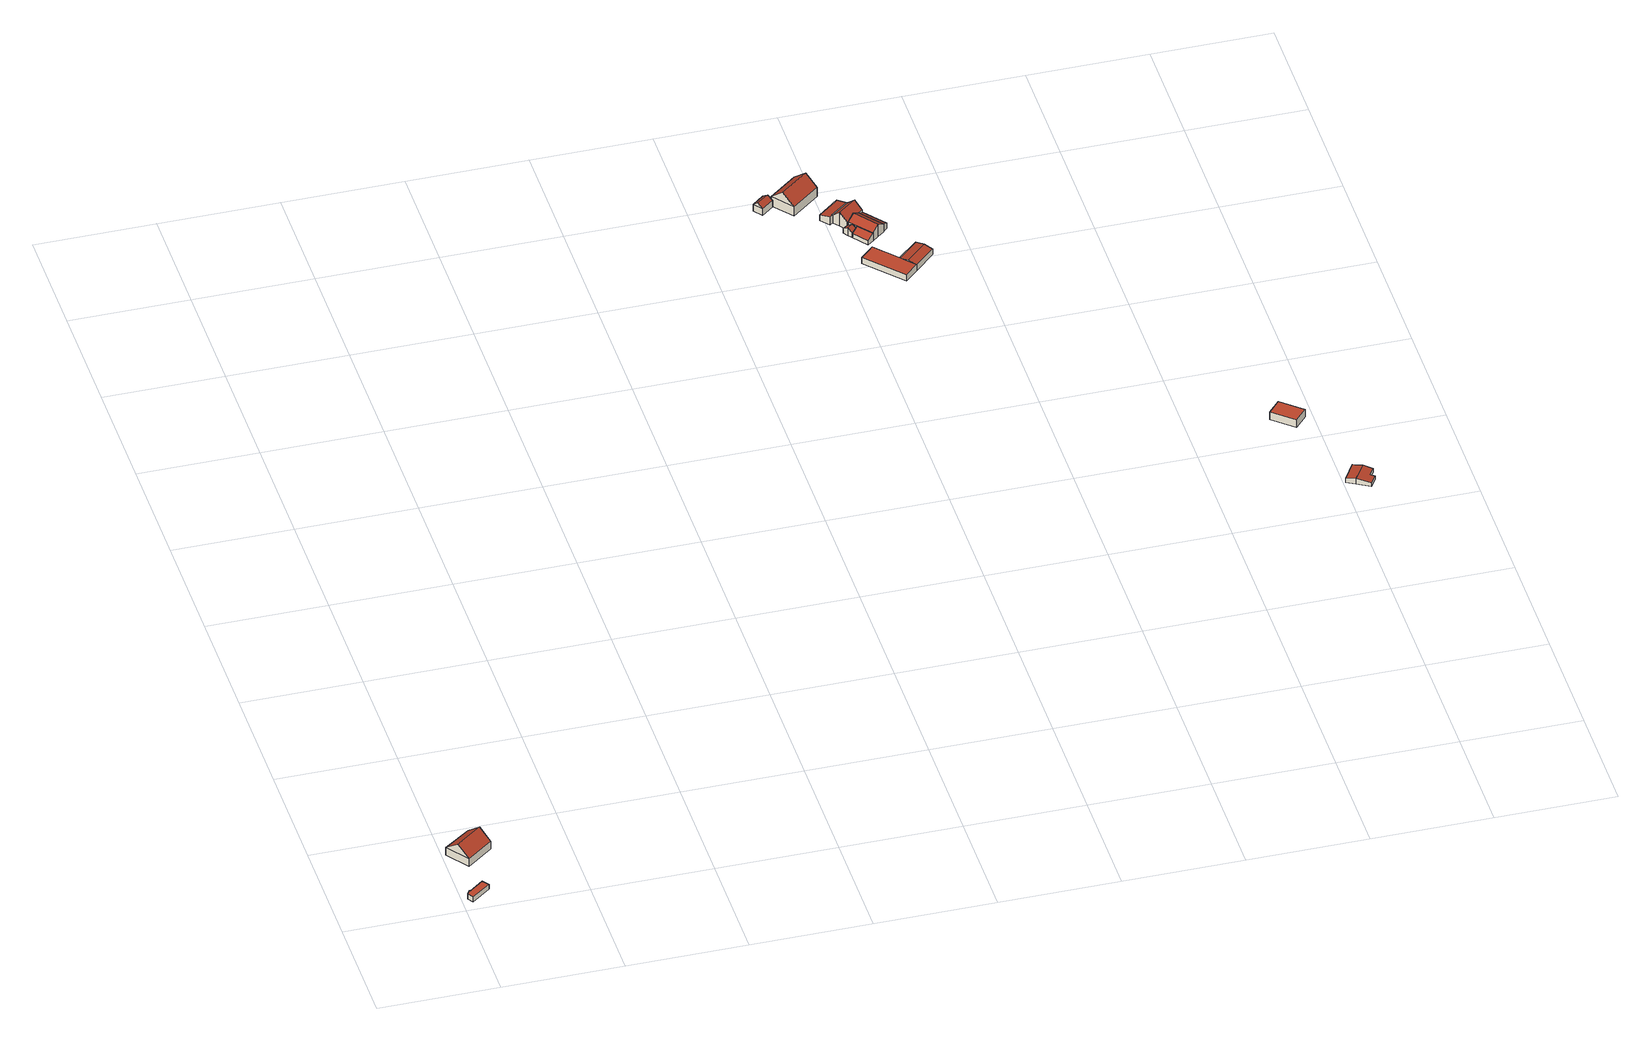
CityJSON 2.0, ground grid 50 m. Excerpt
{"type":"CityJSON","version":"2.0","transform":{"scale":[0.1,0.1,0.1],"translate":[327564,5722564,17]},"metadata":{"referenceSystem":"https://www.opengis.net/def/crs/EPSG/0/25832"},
"CityObjects":{
"building1":{"type":"Building","attributes":{"Geometrietyp2DReferenz":"3000","Gemeindeschluessel":"05170052","function":"51009_1610","roofType":"1000","measuredHeight":2.37},"geometry":[{"type":"Solid","lod":"2","boundaries":[[[[0,1,2,3]],[[4,5,1,0]],[[6,7,5,4]],[[8,9,7,6]],[[10,11,9,8]],[[3,2,11,10]],[[8,6,4,0,3,10]],[[1,5,7,9,11,2]]]],"semantics":{"surfaces":[{"type":"WallSurface"},{"type":"RoofSurface"},{"type":"GroundSurface"}],"values":[[0,0,0,0,0,0,1,2]]}}]},
"building2":{"type":"Building","attributes":{"Geometrietyp2DReferenz":"3000","Gemeindeschluessel":"05170052","function":"31001_1010","roofType":"3100","measuredHeight":8.06},"address":[{"country":"Germany","locality":"Xanten","thoroughfareNumber":"2","thoroughfareName":"Weseler Straße"}],"geometry":[{"type":"Solid","lod":"2","boundaries":[[[[12,13,14,15]],[[16,17,13,12]],[[18,19,17,16]],[[15,14,19,18]],[[12,20,16]],[[18,21,15]],[[15,21,20,12]],[[16,20,21,18]],[[13,17,19,14]]]],"semantics":{"surfaces":[{"type":"WallSurface"},{"type":"RoofSurface"},{"type":"GroundSurface"}],"values":[[0,0,0,0,0,0,1,1,2]]}}]},
"building3":{"type":"Building","attributes":{"Geometrietyp2DReferenz":"3000","Gemeindeschluessel":"05170052","function":"31001_2723","roofType":"3100","measuredHeight":4.91},"address":[{"country":"Germany","locality":"Xanten","thoroughfareNumber":"4","thoroughfareName":"Weseler Straße"}],"geometry":[{"type":"Solid","lod":"2","boundaries":[[[[22,23,24,25]],[[26,27,23,22]],[[28,29,27,26]],[[25,24,29,28]],[[22,30,26]],[[28,31,25]],[[25,31,30,22]],[[26,30,31,28]],[[23,27,29,24]]]],"semantics":{"surfaces":[{"type":"WallSurface"},{"type":"RoofSurface"},{"type":"GroundSurface"}],"values":[[0,0,0,0,0,0,1,1,2]]}}]},
"building4":{"type":"Building","attributes":{"Geometrietyp2DReferenz":"3000","Gemeindeschluessel":"05170052","function":"31001_1010","roofType":"3100","measuredHeight":9.18},"address":[{"country":"Germany","locality":"Xanten","thoroughfareNumber":"4","thoroughfareName":"Weseler Straße"}],"geometry":[{"type":"Solid","lod":"2","boundaries":[[[[32,33,34,35]],[[36,37,33,32]],[[38,39,37,36]],[[35,34,39,38]],[[32,40,36]],[[38,41,35]],[[35,41,40,32]],[[36,40,41,38]],[[33,37,39,34]]]],"semantics":{"surfaces":[{"type":"WallSurface"},{"type":"RoofSurface"},{"type":"GroundSurface"}],"values":[[0,0,0,0,0,0,1,1,2]]}}]},
"building5":{"type":"Building","attributes":{"Geometrietyp2DReferenz":"3000","Gemeindeschluessel":"05170052","function":"31001_2723","roofType":"3100","measuredHeight":3.6},"address":[{"country":"Germany","locality":"Xanten","thoroughfareNumber":"4","thoroughfareName":"Weseler Straße"}],"geometry":[{"type":"Solid","lod":"2","boundaries":[[[[42,43,44,45]],[[46,47,43,42]],[[48,49,47,46]],[[50,51,49,48]],[[52,53,51,50]],[[54,55,53,52]],[[56,57,55,54]],[[45,44,57,56]],[[50,48,46,42,45,52]],[[56,54,52,45]],[[43,47,49,51,53,55,57,44]]]],"semantics":{"surfaces":[{"type":"WallSurface"},{"type":"RoofSurface"},{"type":"GroundSurface"}],"values":[[0,0,0,0,0,0,0,0,1,1,2]]}}]},
"building6":{"type":"Building","attributes":{"Geometrietyp2DReferenz":"3000","Gemeindeschluessel":"05170052","function":"31001_2463","roofType":"2100","measuredHeight":3.86},"address":[{"country":"Germany","locality":"Xanten","thoroughfareNumber":"4","thoroughfareName":"Weseler Straße"}],"geometry":[{"type":"Solid","lod":"2","boundaries":[[[[58,59,60,61]],[[62,63,59,58]],[[64,65,63,62]],[[66,67,65,64]],[[68,69,67,66]],[[61,60,69,68]],[[66,64,62,58,61,68]],[[59,63,65,67,69,60]]]],"semantics":{"surfaces":[{"type":"WallSurface"},{"type":"RoofSurface"},{"type":"GroundSurface"}],"values":[[0,0,0,0,0,0,1,2]]}}]},
"building7":{"type":"Building","attributes":{"Geometrietyp2DReferenz":"3000","Gemeindeschluessel":"05170052","function":"51009_1610","roofType":"2100","measuredHeight":3.9},"geometry":[{"type":"Solid","lod":"2","boundaries":[[[[70,71,72,73]],[[74,75,71,70]],[[76,77,75,74]],[[73,72,77,76]],[[74,70,73,76]],[[71,75,77,72]]]],"semantics":{"surfaces":[{"type":"WallSurface"},{"type":"RoofSurface"},{"type":"GroundSurface"}],"values":[[0,0,0,0,1,2]]}}]},
"building8":{"type":"Building","attributes":{"Geometrietyp2DReferenz":"3000","Gemeindeschluessel":"05170052","function":"31001_2723","roofType":"3100","measuredHeight":6.83},"address":[{"country":"Germany","locality":"Xanten","thoroughfareNumber":"4","thoroughfareName":"Weseler Straße"}],"geometry":[{"type":"Solid","lod":"2","boundaries":[[[[78,79,80,81]],[[82,83,79,78]],[[84,85,83,82]],[[86,60,85,84]],[[87,69,60,86]],[[88,67,69,87]],[[89,90,67,88]],[[91,92,90,89]],[[93,94,92,91]],[[81,80,94,93]],[[82,78,81,93,91,89,84]],[[88,87,86,84,89]],[[79,83,85,60,69,67,90,92,94,80]]]],"semantics":{"surfaces":[{"type":"WallSurface"},{"type":"RoofSurface"},{"type":"GroundSurface"}],"values":[[0,0,0,0,0,0,0,0,0,0,1,1,2]]}}]},
"building9":{"type":"Building","attributes":{"Gemeindeschluessel":"05170052","Geometrietyp2DReferenz":"3000","function":"31001_2723"},"address":[{"country":"Germany","locality":"Xanten","thoroughfareNumber":"4","thoroughfareName":"Weseler Straße"}],"children":["building9-1","building9-2"]},
"building9-1":{"type":"BuildingPart","attributes":{"roofType":"1000","measuredHeight":3},"parents":["building9"],"geometry":[{"type":"MultiSurface","lod":"2","boundaries":[[[95,96,97,98]],[[99,100,96,95]],[[101,102,100,99]],[[95,98,101,99]],[[97,96,100,102]],[[101,103,104,105,102]],[[106,98,107]],[[97,105,104,107]],[[103,106,107,104]]],"semantics":{"surfaces":[{"type":"WallSurface"},{"type":"RoofSurface"},{"type":"GroundSurface"},{"type":"ClosureSurface"}],"values":[0,0,0,1,2,0,0,3,3]}}]},
"building9-2":{"type":"BuildingPart","attributes":{"roofType":"3100","measuredHeight":3.54},"parents":["building9"],"geometry":[{"type":"MultiSurface","lod":"2","boundaries":[[[108,109,105,104]],[[110,111,109,108]],[[107,97,111,110]],[[108,112,110]],[[104,113,112,108]],[[110,112,113,107]],[[109,111,97,105]],[[107,104,105,97]],[[103,106,113]],[[103,104,107,106]]],"semantics":{"surfaces":[{"type":"WallSurface"},{"type":"RoofSurface"},{"type":"GroundSurface"},{"type":"ClosureSurface"}],"values":[0,0,0,0,1,1,2,3,0,3]}}]},
"building10":{"type":"Building","attributes":{"Geometrietyp2DReferenz":"3000","Gemeindeschluessel":"05170052","function":"31001_2723","roofType":"3100","measuredHeight":5.8},"address":[{"country":"Germany","locality":"Xanten","thoroughfareNumber":"4","thoroughfareName":"Weseler Straße"}],"geometry":[{"type":"Solid","lod":"2","boundaries":[[[[114,51,55,115]],[[116,117,51,114]],[[118,119,117,116]],[[120,121,119,118]],[[122,123,121,120]],[[74,124,123,122]],[[115,55,124,74]],[[114,115,74,122,116]],[[120,118,116,122]],[[51,117,119,121,123,124,55]]]],"semantics":{"surfaces":[{"type":"WallSurface"},{"type":"RoofSurface"},{"type":"GroundSurface"}],"values":[[0,0,0,0,0,0,0,1,1,2]]}}]},
"building11":{"type":"Building","attributes":{"Geometrietyp2DReferenz":"3000","Gemeindeschluessel":"05170052","function":"51009_1610","roofType":"2100","measuredHeight":3.73},"geometry":[{"type":"Solid","lod":"2","boundaries":[[[[120,125,126,127]],[[118,94,125,120]],[[128,92,94,118]],[[127,126,92,128]],[[118,120,127,128]],[[125,94,92,126]]]],"semantics":{"surfaces":[{"type":"WallSurface"},{"type":"RoofSurface"},{"type":"GroundSurface"}],"values":[[0,0,0,0,1,2]]}}]},
"building12":{"type":"Building","attributes":{"Geometrietyp2DReferenz":"3000","Gemeindeschluessel":"05170052","function":"51009_1610","roofType":"1000","measuredHeight":3.8},"geometry":[{"type":"Solid","lod":"2","boundaries":[[[[129,130,131,132]],[[133,134,130,129]],[[135,136,134,133]],[[132,131,136,135]],[[133,129,132,135]],[[130,134,136,131]]]],"semantics":{"surfaces":[{"type":"WallSurface"},{"type":"RoofSurface"},{"type":"GroundSurface"}],"values":[[0,0,0,0,1,2]]}}]},
"building13":{"type":"Building","attributes":{"Geometrietyp2DReferenz":"3000","Gemeindeschluessel":"05170048","function":"51009_1610","roofType":"3100","measuredHeight":2.76},"geometry":[{"type":"Solid","lod":"2","boundaries":[[[[137,138,139,140]],[[141,142,138,137]],[[143,144,142,141]],[[145,146,144,143]],[[147,148,146,145]],[[149,150,148,147]],[[151,152,150,149]],[[140,139,152,151]],[[145,143,141,147]],[[137,140,151,149,147,141]],[[138,142,144,146,148,150,152,139]]]],"semantics":{"surfaces":[{"type":"WallSurface"},{"type":"RoofSurface"},{"type":"GroundSurface"}],"values":[[0,0,0,0,0,0,0,0,1,1,2]]}}]}
},
"vertices":[
[110,70,63],[110,70,39],[89,96,39],[89,96,63],[30,9,63],[30,9,39],[13,32,63],[13,32,39],[26,54,63],[26,54,39],[29,50,63],[29,50,39],
[117,401,78],[117,401,41],[5,319,41],[5,319,78],[184,310,78],[184,310,41],[73,226,78],[73,226,41],[151,355,122],[39,272,122],
[2294,3970,64],[2294,3970,32],[2244,3929,32],[2244,3929,64],[2323,3934,64],[2323,3934,32],[2272,3893,64],[2272,3893,32],[2308,3952,81],[2258,3911,81],
[2438,4034,80],[2438,4034,34],[2319,3939,34],[2319,3939,80],[2506,3947,80],[2506,3947,34],[2388,3852,80],[2388,3852,34],[2472,3991,126],[2354,3896,126],
[2543,3701,54],[2543,3701,32],[2556,3683,32],[2556,3683,68],[2564,3718,53],[2564,3718,32],[2565,3717,54],[2565,3717,32],[2567,3718,54],[2567,3718,32],[2581,3701,68],[2581,3701,32],[2594,3684,54],[2594,3684,32],[2570,3665,54],[2570,3665,32],
[2507,3762,72],[2507,3762,33],[2520,3773,33],[2520,3773,72],[2477,3801,61],[2477,3801,33],[2565,3872,61],[2565,3872,33],[2594,3835,71],[2594,3835,33],[2518,3775,71],[2518,3775,33],
[2594,3684,69],[2594,3684,31],[2570,3665,31],[2570,3665,52],[2642,3623,70],[2642,3623,31],[2616,3604,52],[2616,3604,31],
[2565,3717,68],[2565,3717,33],[2567,3718,33],[2567,3718,68],[2564,3718,69],[2564,3718,33],[2542,3746,101],[2542,3746,33],[2520,3773,70],[2518,3775,68],[2594,3835,68],[2618,3806,101],[2618,3806,33],[2641,3777,68],[2641,3777,33],[2622,3762,68],[2622,3762,33],
[2701,3350,57],[2701,3350,27],[2757,3402,27],[2757,3402,57],[2563,3503,57],[2563,3503,27],[2619,3556,57],[2619,3556,27],[2712,3452,57],[2703,3462,55],[2703,3462,27],[2748,3411,57],[2757,3402,55],
[2791,3543,55],[2791,3543,27],[2843,3483,55],[2843,3483,27],[2817,3513,63],[2730,3432,63],
[2567,3718,70],[2594,3684,70],[2595,3740,90],[2595,3740,32],[2622,3762,70],[2622,3762,32],[2697,3667,70],[2697,3667,32],[2669,3645,90],[2669,3645,32],[2642,3623,32],
[2697,3667,33],[2714,3684,33],[2714,3684,58],[2641,3777,58],
[3918,2073,50],[3918,2073,12],[3967,2128,12],[3967,2128,50],[3831,2149,50],[3831,2149,12],[3880,2205,50],[3880,2205,12],
[4101,1642,24],[4101,1642,8],[4125,1682,8],[4125,1682,24],[4047,1672,36],[4047,1672,8],[4009,1693,28],[4009,1693,8],[4057,1771,28],[4057,1771,8],[4093,1749,36],[4093,1749,8],[4130,1726,28],[4130,1726,8],[4109,1692,28],[4109,1692,8]
]}
